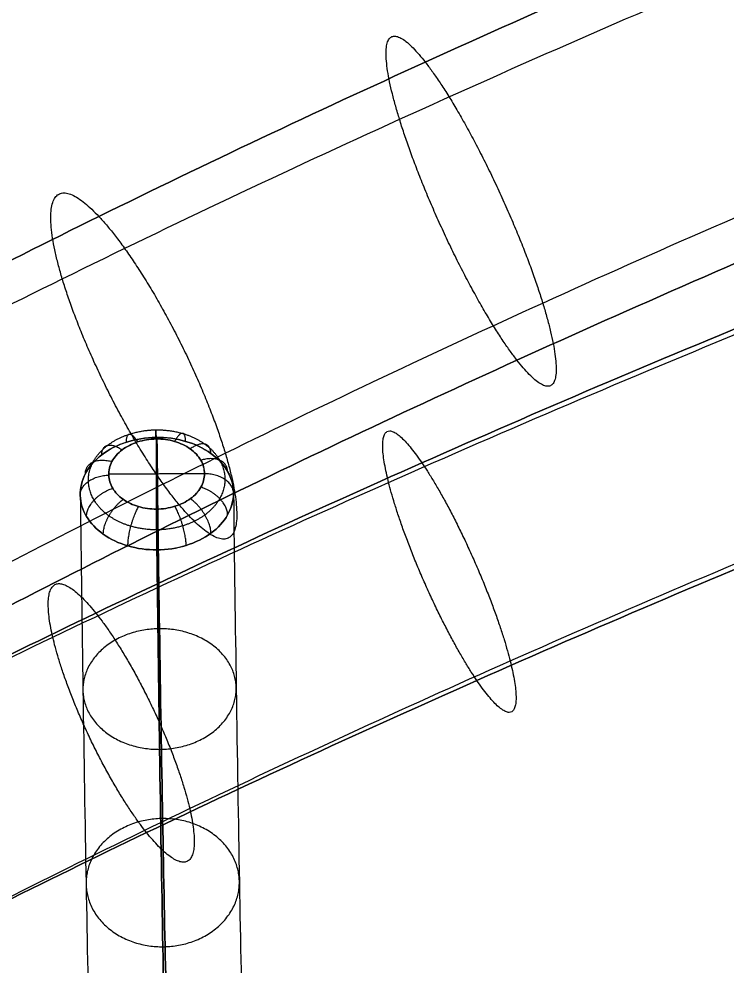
# Model space of a CAD drawing. Header units: millimetres. Extents: x -153 to 394, y -76 to 487.
# Drawn here: x -30.75 to -12.27, y 431.91 to 456.62 of the extents above; entities that cross this region are included whole.
import ezdxf

# ---------------------------------------------------------------- set-up
doc = ezdxf.new("R2010")
doc.units = ezdxf.units.MM
doc.layers.add('Livello 01', color=7, linetype='Continuous', true_color=0x000000)

msp = doc.modelspace()

# ---------------------------------------------------------------- linework, layer by layer
at = {"layer": 'Livello 01'}
for points, knots in [([(-80.697, 414.025, 735.647), (-79.512, 415.453, 737.754), (-76.959, 418.336, 741.832), (-72.546, 422.73, 747.514), (-67.522, 427.17, 752.727), (-62.102, 431.453, 757.252), (-56.344, 435.569, 761.165), (-50.302, 439.533, 764.536), (-43.674, 443.526, 767.547), (-36.436, 447.54, 770.195), (-28.56, 451.567, 772.476), (-20.019, 455.6, 774.39), (-10.787, 459.63, 775.934), (-4.348, 462.231, 776.693), (-1.013, 463.529, 777.015)], [0, 0, 0, 0, 8.540238, 17.048265, 25.610456, 34.320578, 42.086795, 50.106846, 58.443081, 67.156605, 76.306505, 85.949356, 96.138975, 106.926362, 106.926362, 106.926362, 106.926362]), ([(-1.013, 463.529, 777.015), (-4.348, 462.231, 776.693), (-10.787, 459.63, 775.934), (-20.019, 455.6, 774.39), (-28.56, 451.567, 772.476), (-36.436, 447.54, 770.195), (-43.674, 443.526, 767.547), (-50.302, 439.533, 764.536), (-56.344, 435.569, 761.165), (-62.102, 431.453, 757.252), (-67.522, 427.17, 752.727), (-72.546, 422.73, 747.514), (-76.959, 418.336, 741.832), (-79.512, 415.453, 737.754), (-80.697, 414.025, 735.647)], [-106.926362, -106.926362, -106.926362, -106.926362, -96.138975, -85.949356, -76.306505, -67.156605, -58.443081, -50.106846, -42.086795, -34.320578, -25.610456, -17.048265, -8.540238, 0, 0, 0, 0]), ([(-84.48, 410.288, 740.308), (-83.223, 411.801, 742.541), (-80.512, 414.864, 746.874), (-75.812, 419.543, 752.925), (-70.458, 424.276, 758.48), (-64.691, 428.833, 763.295), (-58.584, 433.198, 767.445), (-52.203, 437.383, 771.003), (-45.242, 441.576, 774.165), (-37.683, 445.768, 776.929), (-29.503, 449.95, 779.298), (-20.68, 454.116, 781.274), (-11.188, 458.259, 782.861), (-4.595, 460.922, 783.638), (-1.187, 462.248, 783.967)], [0, 0, 0, 0, 8.540238, 17.048265, 25.610456, 34.320578, 42.086795, 50.106846, 58.443081, 67.156605, 76.306505, 85.949356, 96.138975, 106.926362, 106.926362, 106.926362, 106.926362]), ([(-75.523, 409.218, 735.992), (-74.375, 410.6, 738.032), (-71.909, 413.385, 741.971), (-67.662, 417.613, 747.438), (-62.838, 421.876, 752.442), (-57.639, 425.986, 756.784), (-52.109, 429.938, 760.542), (-46.295, 433.752, 763.786), (-39.905, 437.602, 766.689), (-32.908, 441.483, 769.249), (-25.27, 445.389, 771.462), (-16.962, 449.312, 773.325), (-7.954, 453.244, 774.831), (-1.653, 455.789, 775.574), (1.614, 457.061, 775.89)], [0, 0, 0, 0, 8.540238, 17.048265, 25.610456, 34.320578, 42.086795, 50.106846, 58.443081, 67.156605, 76.306505, 85.949356, 96.138975, 106.926362, 106.926362, 106.926362, 106.926362]), ([(1.44, 455.781, 782.842), (-1.901, 454.48, 782.519), (-8.355, 451.873, 781.759), (-17.623, 447.828, 780.209), (-26.213, 443.772, 778.284), (-34.155, 439.711, 775.984), (-41.474, 435.653, 773.307), (-48.197, 431.603, 770.253), (-54.349, 427.567, 766.822), (-60.228, 423.366, 762.828), (-65.774, 418.982, 758.196), (-70.928, 414.427, 752.849), (-75.463, 409.913, 747.012), (-78.087, 406.949, 742.819), (-79.306, 405.481, 740.654)], [-106.926362, -106.926362, -106.926362, -106.926362, -96.138975, -85.949356, -76.306505, -67.156605, -58.443081, -50.106846, -42.086795, -34.320578, -25.610456, -17.048265, -8.540238, 0, 0, 0, 0]), ([(-79.306, 405.481, 740.654), (-78.087, 406.949, 742.819), (-75.463, 409.913, 747.012), (-70.928, 414.427, 752.849), (-65.774, 418.982, 758.196), (-60.228, 423.366, 762.828), (-54.349, 427.567, 766.822), (-48.197, 431.603, 770.253), (-41.474, 435.653, 773.307), (-34.155, 439.711, 775.984), (-26.213, 443.772, 778.284), (-17.623, 447.828, 780.209), (-8.355, 451.873, 781.759), (-1.901, 454.48, 782.519), (1.44, 455.781, 782.842)], [0, 0, 0, 0, 8.540238, 17.048265, 25.610456, 34.320578, 42.086795, 50.106846, 58.443081, 67.156605, 76.306505, 85.949356, 96.138975, 106.926362, 106.926362, 106.926362, 106.926362]), ([(-1.108, 452.871, 783.913), (-4.442, 451.606, 783.591), (-10.88, 449.072, 782.834), (-20.106, 445.147, 781.295), (-28.638, 441.221, 779.389), (-36.503, 437.302, 777.116), (-43.73, 433.397, 774.481), (-50.346, 429.513, 771.485), (-56.379, 425.658, 768.131), (-62.128, 421.655, 764.237), (-67.541, 417.489, 759.734), (-72.561, 413.168, 754.545), (-76.974, 408.889, 748.886), (-79.529, 406.08, 744.821), (-80.716, 404.688, 742.72)], [-106.538359, -106.538359, -106.538359, -106.538359, -95.763119, -85.589816, -75.967346, -66.841729, -58.156145, -49.851171, -41.865267, -34.135551, -25.469862, -16.953876, -8.492982, 0, 0, 0, 0]), ([(-80.716, 404.688, 742.72), (-79.529, 406.08, 744.821), (-76.974, 408.889, 748.886), (-72.561, 413.168, 754.545), (-67.541, 417.489, 759.734), (-62.128, 421.655, 764.237), (-56.379, 425.658, 768.131), (-50.346, 429.513, 771.485), (-43.73, 433.397, 774.481), (-36.503, 437.302, 777.116), (-28.638, 441.221, 779.389), (-20.106, 445.147, 781.295), (-10.88, 449.072, 782.834), (-4.442, 451.606, 783.591), (-1.108, 452.871, 783.913)], [0, 0, 0, 0, 8.492982, 16.953876, 25.469862, 34.135551, 41.865267, 49.851171, 58.156145, 66.841729, 75.967346, 85.589816, 95.763119, 106.538359, 106.538359, 106.538359, 106.538359]), ([(-84.328, 402.242, 746.321), (-83.081, 403.705, 748.531), (-80.391, 406.666, 752.817), (-75.73, 411.187, 758.801), (-70.422, 415.758, 764.293), (-64.705, 420.161, 769.053), (-58.649, 424.379, 773.157), (-52.317, 428.426, 776.679), (-45.403, 432.484, 779.811), (-37.889, 436.545, 782.552), (-29.751, 440.6, 784.903), (-20.964, 444.643, 786.866), (-11.503, 448.668, 788.444), (-4.928, 451.256, 789.216), (-1.528, 452.546, 789.545)], [0, 0, 0, 0, 8.492982, 16.953876, 25.469862, 34.135551, 41.865267, 49.851171, 58.156145, 66.841729, 75.967346, 85.589816, 95.763119, 106.538359, 106.538359, 106.538359, 106.538359]), ([(-77.103, 400.393, 743.425), (-75.94, 401.758, 745.487), (-73.441, 404.51, 749.473), (-69.132, 408.691, 755.008), (-64.236, 412.909, 760.077), (-58.96, 416.973, 764.474), (-53.352, 420.881, 768.277), (-47.459, 424.648, 771.557), (-40.989, 428.448, 774.49), (-33.911, 432.274, 777.074), (-26.194, 436.12, 779.304), (-17.808, 439.978, 781.179), (-8.725, 443.842, 782.695), (-2.378, 446.341, 783.441), (0.911, 447.589, 783.758)], [0, 0, 0, 0, 8.492982, 16.953876, 25.469862, 34.135551, 41.865267, 49.851171, 58.156145, 66.841729, 75.967346, 85.589816, 95.763119, 106.538359, 106.538359, 106.538359, 106.538359]), ([(-80.716, 397.946, 747.026), (-79.493, 399.383, 749.197), (-76.858, 402.286, 753.404), (-72.301, 406.711, 759.264), (-67.118, 411.178, 764.635), (-61.537, 415.479, 769.29), (-55.621, 419.602, 773.303), (-49.429, 423.562, 776.752), (-42.662, 427.535, 779.82), (-35.297, 431.517, 782.509), (-27.307, 435.499, 784.818), (-18.666, 439.475, 786.75), (-9.348, 443.438, 788.305), (-2.864, 445.991, 789.066), (0.491, 447.264, 789.39)], [0, 0, 0, 0, 8.492982, 16.953876, 25.469862, 34.135551, 41.865267, 49.851171, 58.156145, 66.841729, 75.967346, 85.589816, 95.763119, 106.538359, 106.538359, 106.538359, 106.538359]), ([(0.491, 447.264, 789.39), (-2.864, 445.991, 789.066), (-9.348, 443.438, 788.305), (-18.666, 439.475, 786.75), (-27.307, 435.499, 784.818), (-35.297, 431.517, 782.509), (-42.662, 427.535, 779.82), (-49.429, 423.562, 776.752), (-55.621, 419.602, 773.303), (-61.537, 415.479, 769.29), (-67.118, 411.178, 764.635), (-72.301, 406.711, 759.264), (-76.858, 402.286, 753.404), (-79.493, 399.383, 749.197), (-80.716, 397.946, 747.026)], [-106.538359, -106.538359, -106.538359, -106.538359, -95.763119, -85.589816, -75.967346, -66.841729, -58.156145, -49.851171, -41.865267, -34.135551, -25.469862, -16.953876, -8.492982, 0, 0, 0, 0]), ([(-27.151, 442.768, 783.027), (-27.409, 442.767, 783.025), (-27.667, 442.802, 782.989), (-27.905, 442.872, 782.922), (-28.144, 442.942, 782.854), (-28.364, 443.046, 782.755), (-28.733, 443.308, 782.508), (-28.882, 443.466, 782.36), (-28.985, 443.638, 782.199), (-29.088, 443.811, 782.037), (-29.145, 443.999, 781.863), (-29.151, 444.188, 781.688), (-29.157, 444.381, 781.508), (-29.111, 444.576, 781.328), (-28.919, 444.938, 780.995), (-28.774, 445.105, 780.842), (-28.407, 445.386, 780.586), (-28.186, 445.5, 780.483), (-27.701, 445.656, 780.344), (-27.438, 445.698, 780.308), (-27.174, 445.702, 780.308)], [-0.000022, -0.000022, -0.000022, -0.000022, 0.483196, 0.483196, 0.483196, 0.966403, 0.966403, 1.449616, 1.449616, 1.449616, 1.932818, 1.932818, 1.932818, 2.427857, 2.427857, 2.922902, 2.922902, 3.417949, 3.417949, 3.912997, 3.912997, 3.912997, 3.912997]), ([(-27.174, 445.702, 780.308), (-27.438, 445.698, 780.308), (-27.964, 445.613, 780.381), (-28.629, 445.272, 780.689), (-29.064, 444.771, 781.148), (-29.203, 444.191, 781.684), (-29.031, 443.623, 782.212), (-28.584, 443.15, 782.656), (-27.924, 442.838, 782.953), (-27.409, 442.767, 783.025), (-27.151, 442.768, 783.027)], [-3.912997, -3.912997, -3.912997, -3.912997, -3.418026, -2.923055, -2.428083, -1.933112, -1.449828, -0.966545, -0.483261, 0.000022, 0.000022, 0.000022, 0.000022]), ([(-27.172, 445.661, 781.364), (-27.337, 445.659, 781.364), (-27.501, 445.632, 781.387), (-27.804, 445.535, 781.474), (-27.943, 445.464, 781.538), (-28.172, 445.289, 781.699), (-28.262, 445.185, 781.795), (-28.382, 444.959, 782.003), (-28.411, 444.838, 782.116), (-28.407, 444.717, 782.229), (-28.403, 444.599, 782.339), (-28.368, 444.482, 782.448), (-28.239, 444.267, 782.65), (-28.146, 444.168, 782.743), (-27.916, 444.005, 782.898), (-27.778, 443.94, 782.96), (-27.48, 443.853, 783.045), (-27.319, 443.831, 783.067), (-27.158, 443.832, 783.068)], [-3.912997, -3.912997, -3.912997, -3.912997, -3.417952, -3.417952, -2.922907, -2.922907, -2.42786, -2.42786, -1.932817, -1.932817, -1.932817, -1.449612, -1.449612, -0.966397, -0.966397, -0.483193, -0.483193, 0.000022, 0.000022, 0.000022, 0.000022]), ([(-27.158, 443.832, 783.068), (-27.319, 443.831, 783.067), (-27.641, 443.875, 783.022), (-28.053, 444.07, 782.836), (-28.333, 444.365, 782.557), (-28.44, 444.719, 782.226), (-28.353, 445.08, 781.891), (-28.081, 445.393, 781.603), (-27.666, 445.605, 781.409), (-27.337, 445.659, 781.364), (-27.172, 445.661, 781.364)], [-0.000022, -0.000022, -0.000022, -0.000022, 0.483261, 0.966545, 1.449828, 1.933112, 2.428083, 2.923055, 3.418026, 3.912997, 3.912997, 3.912997, 3.912997]), ([(-27.151, 442.768, 783.027), (-26.89, 442.77, 783.028), (-26.367, 442.849, 782.961), (-25.702, 443.178, 782.664), (-25.257, 443.668, 782.215), (-25.099, 444.246, 781.681), (-25.256, 444.824, 781.143), (-25.706, 445.313, 780.685), (-26.381, 445.635, 780.379), (-26.91, 445.706, 780.307), (-27.174, 445.702, 780.308)], [-7.853867, -7.853867, -7.853867, -7.853867, -7.363647, -6.873427, -6.383207, -5.892987, -5.39799, -4.902992, -4.407995, -3.912997, -3.912997, -3.912997, -3.912997]), ([(-27.158, 443.832, 783.068), (-26.994, 443.833, 783.069), (-26.831, 443.857, 783.048), (-26.529, 443.951, 782.965), (-26.39, 444.019, 782.903), (-26.159, 444.189, 782.747), (-26.066, 444.291, 782.653), (-25.941, 444.513, 782.448), (-25.908, 444.632, 782.337), (-25.908, 444.752, 782.225), (-25.907, 444.872, 782.113), (-25.94, 444.993, 782), (-26.067, 445.215, 781.792), (-26.161, 445.317, 781.696), (-26.395, 445.485, 781.536), (-26.536, 445.552, 781.472), (-26.841, 445.641, 781.386), (-27.007, 445.663, 781.363), (-27.172, 445.661, 781.364)], [-7.853867, -7.853867, -7.853867, -7.853867, -7.363668, -7.363668, -6.873483, -6.873483, -6.383292, -6.383292, -5.893103, -5.893103, -5.893103, -5.398078, -5.398078, -4.90305, -4.90305, -4.408022, -4.408022, -3.912997, -3.912997, -3.912997, -3.912997]), ([(-27.172, 445.661, 781.364), (-27.007, 445.663, 781.363), (-26.676, 445.619, 781.408), (-26.255, 445.418, 781.6), (-25.973, 445.114, 781.888), (-25.875, 444.753, 782.225), (-25.974, 444.393, 782.559), (-26.252, 444.087, 782.84), (-26.668, 443.882, 783.027), (-26.994, 443.833, 783.069), (-27.158, 443.832, 783.068)], [3.912997, 3.912997, 3.912997, 3.912997, 4.407995, 4.902992, 5.39799, 5.892987, 6.383207, 6.873427, 7.363647, 7.853867, 7.853867, 7.853867, 7.853867]), ([(-27.151, 445.702, 780.308), (-26.895, 445.704, 780.309), (-26.638, 445.669, 780.345), (-26.401, 445.599, 780.412), (-26.156, 445.528, 780.481), (-25.931, 445.421, 780.583), (-25.556, 445.15, 780.838), (-25.406, 444.987, 780.991), (-25.203, 444.631, 781.323), (-25.151, 444.437, 781.503), (-25.151, 444.244, 781.683), (-25.152, 444.052, 781.86), (-25.204, 443.86, 782.037), (-25.405, 443.505, 782.364), (-25.554, 443.341, 782.514), (-25.924, 443.068, 782.763), (-26.145, 442.959, 782.862), (-26.387, 442.884, 782.928), (-26.628, 442.809, 782.995), (-26.89, 442.77, 783.028), (-27.151, 442.768, 783.027)], [3.926927, 3.926927, 3.926927, 3.926927, 4.407872, 4.407872, 4.407872, 4.902924, 4.902924, 5.397972, 5.397972, 5.893015, 5.893015, 5.893015, 6.383223, 6.383223, 6.873435, 6.873435, 7.363643, 7.363643, 7.363643, 7.853867, 7.853867, 7.853867, 7.853867]), ([(-26.824, 427.705, 752.667), (-26.855, 428.832, 755.25), (-26.916, 431.31, 760.329), (-27.002, 435.66, 767.611), (-27.081, 440.467, 774.297), (-27.129, 443.964, 778.414), (-27.151, 445.702, 780.308)], [-33.160335, -33.160335, -33.160335, -33.160335, -24.699201, -16.20767, -7.71614, 0, 0, 0, 0]), ([(-27.151, 445.702, 780.308), (-27.129, 443.964, 778.414), (-27.081, 440.467, 774.297), (-27.002, 435.66, 767.611), (-26.916, 431.31, 760.329), (-26.855, 428.832, 755.25), (-26.824, 427.705, 752.667)], [0, 0, 0, 0, 7.71614, 16.20767, 24.699201, 33.160335, 33.160335, 33.160335, 33.160335]), ([(-29.151, 444.223, 781.655), (-29.129, 442.448, 779.721), (-29.079, 438.878, 775.518), (-28.999, 433.973, 768.695), (-28.911, 429.535, 761.266), (-28.849, 427.007, 756.085), (-28.818, 425.857, 753.45)], [0.750089, 0.750089, 0.750089, 0.750089, 8.623911, 17.278803, 25.933696, 34.557607, 34.557607, 34.557607, 34.557607]), ([(-25.151, 444.247, 781.68), (-25.129, 442.472, 779.747), (-25.08, 438.903, 775.545), (-24.999, 434, 768.725), (-24.911, 429.564, 761.299), (-24.849, 427.037, 756.119), (-24.818, 425.887, 753.485)], [0.750185, 0.750185, 0.750185, 0.750185, 8.623911, 17.278803, 25.933696, 34.557607, 34.557607, 34.557607, 34.557607]), ([(-27.151, 442.768, 783.027), (-27.128, 440.956, 781.053), (-27.078, 437.314, 776.767), (-26.996, 432.313, 769.809), (-26.906, 427.789, 762.236), (-26.843, 425.212, 756.954), (-26.811, 424.039, 754.268)], [-34.504083, -34.504083, -34.504083, -34.504083, -26.460874, -17.630045, -8.799217, 0, 0, 0, 0]), ([(-26.811, 424.039, 754.268), (-26.843, 425.212, 756.954), (-26.906, 427.789, 762.236), (-26.996, 432.313, 769.809), (-27.078, 437.314, 776.767), (-27.128, 440.956, 781.053), (-27.151, 442.768, 783.027)], [0, 0, 0, 0, 8.799217, 17.630045, 26.460874, 34.504083, 34.504083, 34.504083, 34.504083])]:
    msp.add_open_spline(points, degree=3, knots=knots, dxfattribs=at)
for points, weights, degree, knots in [([(-17.755, 447.715, 780.098), (-19.624, 450.111, 784.069), (-20.82, 453.998, 781.16), (-22.017, 457.885, 778.252), (-20.148, 455.488, 774.281)], [1, 0.707106781187, 1, 0.707106781187, 1], 2, [15.707963, 15.707963, 15.707963, 23.561945, 23.561945, 31.415927, 31.415927, 31.415927]), ([(-20.148, 455.488, 774.281), (-18.28, 453.092, 770.31), (-17.084, 449.205, 773.219), (-15.887, 445.318, 776.128), (-17.755, 447.715, 780.098)], [1, 0.707106781187, 1, 0.707106781187, 1], 2, [0, 0, 0, 7.853982, 7.853982, 15.707963, 15.707963, 15.707963]), ([(-26.321, 443.665, 778.166), (-28.447, 445.94, 782.079), (-29.618, 449.838, 779.176), (-30.79, 453.737, 776.273), (-28.664, 451.463, 772.36)], [1, 0.707106781187, 1, 0.707106781187, 1], 2, [15.707963, 15.707963, 15.707963, 23.561945, 23.561945, 31.415927, 31.415927, 31.415927]), ([(-28.664, 451.463, 772.36), (-26.538, 449.188, 768.448), (-25.367, 445.289, 771.351), (-24.196, 441.39, 774.254), (-26.321, 443.665, 778.166)], [1, 0.707106781187, 1, 0.707106781187, 1], 2, [0, 0, 0, 7.853982, 7.853982, 15.707963, 15.707963, 15.707963]), ([(-27.156, 443.291, 783.269), (-27.386, 443.29, 783.267), (-27.845, 443.353, 783.203), (-28.432, 443.632, 782.937), (-28.83, 444.053, 782.541), (-28.982, 444.558, 782.07), (-28.858, 445.073, 781.593), (-28.47, 445.518, 781.183), (-27.879, 445.82, 780.909), (-27.41, 445.896, 780.844), (-27.176, 445.899, 780.844)], [0.852268723397, 0.85226721663, 0.852328537991, 0.852599924511, 0.853012971985, 0.853512814312, 0.854027687407, 0.854476813153, 0.854784295525, 0.854861479424, 0.854864950641], 3, [-0.000022, -0.000022, -0.000022, -0.000022, 0.483261, 0.966545, 1.449828, 1.933112, 2.428083, 2.923055, 3.418026, 3.912997, 3.912997, 3.912997, 3.912997]), ([(-27.176, 445.899, 780.844), (-26.941, 445.902, 780.844), (-26.471, 445.84, 780.907), (-25.871, 445.554, 781.18), (-25.469, 445.12, 781.588), (-25.329, 444.606, 782.068), (-25.469, 444.092, 782.544), (-25.865, 443.657, 782.944), (-26.457, 443.363, 783.21), (-26.923, 443.293, 783.27), (-27.156, 443.291, 783.269)], [0.854864950641, 0.85486842204, 0.854805115937, 0.854515015123, 0.854077074248, 0.853563132878, 0.853053915242, 0.852625474262, 0.85233902348, 0.852270081177, 0.852268723397], 3, [3.912997, 3.912997, 3.912997, 3.912997, 4.407995, 4.902992, 5.39799, 5.892987, 6.383207, 6.873427, 7.363647, 7.853867, 7.853867, 7.853867, 7.853867]), ([(-18.802, 439.362, 786.639), (-20.388, 441.691, 789.479), (-21.105, 444.528, 786.753), (-21.822, 447.366, 784.026), (-20.236, 445.038, 781.186)], [1, 0.707106781187, 1, 0.707106781187, 1], 2, [0, 0, 0, 6.283185, 6.283185, 12.566371, 12.566371, 12.566371]), ([(-20.236, 445.038, 781.186), (-18.651, 442.71, 778.346), (-17.934, 439.872, 781.072), (-17.217, 437.034, 783.799), (-18.802, 439.362, 786.639)], [1, 0.707106781187, 1, 0.707106781187, 1], 2, [12.566371, 12.566371, 12.566371, 18.849556, 18.849556, 25.132741, 25.132741, 25.132741]), ([(-27.418, 435.393, 784.699), (-29.204, 437.628, 787.494), (-29.866, 440.491, 784.781), (-30.529, 443.354, 782.067), (-28.743, 441.119, 779.272)], [1, 0.707106781187, 1, 0.707106781187, 1], 2, [0, 0, 0, 6.283185, 6.283185, 12.566371, 12.566371, 12.566371]), ([(-28.743, 441.119, 779.272), (-26.958, 438.883, 776.477), (-26.295, 436.02, 779.191), (-25.632, 433.157, 781.904), (-27.418, 435.393, 784.699)], [1, 0.707106781187, 1, 0.707106781187, 1], 2, [12.566371, 12.566371, 12.566371, 18.849556, 18.849556, 25.132741, 25.132741, 25.132741]), ([(-27.083, 440.712, 774.433), (-29.082, 440.699, 774.419), (-29.081, 439.126, 775.654), (-29.079, 437.553, 776.889), (-27.08, 437.566, 776.903)], [1.00000000144, 0.707106780465, 1, 0.707106781187, 1], 2, [6.283185, 6.283185, 6.283185, 9.424778, 9.424778, 12.566371, 12.566371, 12.566371]), ([(-27.08, 437.566, 776.903), (-25.08, 437.578, 776.917), (-25.081, 439.151, 775.682), (-25.083, 440.724, 774.446), (-27.083, 440.712, 774.433)], [1, 0.707106781187, 1, 0.707106781909, 0.999999998555], 2, [0, 0, 0, 3.141593, 3.141593, 6.283185, 6.283185, 6.283185]), ([(-27.001, 435.761, 767.545), (-29.001, 435.747, 767.53), (-28.998, 434.075, 768.628), (-28.995, 432.403, 769.726), (-26.995, 432.417, 769.74)], [1.00000000096, 0.707106780706, 1, 0.707106781187, 1], 2, [6.283185, 6.283185, 6.283185, 9.424778, 9.424778, 12.566371, 12.566371, 12.566371]), ([(-26.995, 432.417, 769.74), (-24.995, 432.43, 769.755), (-24.998, 434.102, 768.658), (-25.001, 435.774, 767.56), (-27.001, 435.761, 767.545)], [1, 0.707106781187, 1, 0.707106781668, 0.999999999037], 2, [0, 0, 0, 3.141593, 3.141593, 6.283185, 6.283185, 6.283185])]:
    msp.add_rational_spline(points, weights, degree=degree, knots=knots, dxfattribs=at)
for points, weights in [([(-27.174, 445.702, 780.308), (-27.18, 446.205, 780.856), (-27.172, 445.661, 781.364)], [1, 0.709729901281, 1]), ([(-27.172, 445.661, 781.364), (-27.18, 446.205, 780.856), (-27.174, 445.702, 780.308)], [1, 0.709729901281, 1]), ([(-27.943, 445.578, 780.414), (-27.948, 446.082, 780.962), (-27.653, 445.583, 781.43)], [1, 0.709504688875, 1]), ([(-26.401, 445.599, 780.412), (-26.409, 446.104, 780.96), (-26.688, 445.597, 781.429)], [1, 0.709545184654, 1]), ([(-28.59, 445.246, 780.714), (-28.594, 445.752, 781.262), (-28.057, 445.376, 781.618)], [1, 0.708906411847, 1]), ([(-25.744, 445.285, 780.71), (-25.753, 445.792, 781.258), (-26.278, 445.401, 781.616)], [1, 0.708980750226, 1]), ([(-25.305, 444.809, 781.157), (-25.313, 445.318, 781.705), (-26.004, 445.104, 781.896)], [1, 0.708128262071, 1]), ([(-29.015, 444.757, 781.162), (-29.019, 445.267, 781.709), (-28.322, 445.072, 781.899)], [1, 0.708032097463, 1]), ([(-29.151, 444.188, 781.688), (-29.157, 444.699, 782.236), (-28.407, 444.717, 782.229)], [1, 0.707021210553, 1]), ([(-25.151, 444.244, 781.683), (-25.158, 444.755, 782.231), (-25.908, 444.752, 782.225)], [1, 0.707123981446, 1]), ([(-25.305, 443.682, 782.201), (-25.309, 444.195, 782.752), (-26.004, 444.402, 782.55)], [1, 0.706134206416, 1]), ([(-28.985, 443.638, 782.199), (-28.993, 444.151, 782.75), (-28.304, 444.374, 782.549)], [1, 0.706053543199, 1]), ([(-28.548, 443.177, 782.631), (-28.557, 443.689, 783.185), (-28.031, 444.087, 782.82)], [1, 0.70524706934, 1]), ([(-27.905, 442.872, 782.922), (-27.914, 443.383, 783.477), (-27.629, 443.897, 783.002)], [1, 0.704716877475, 1]), ([(-26.387, 442.884, 782.928), (-26.391, 443.395, 783.484), (-26.68, 443.904, 783.006)], [1, 0.704739059402, 1]), ([(-25.739, 443.205, 782.638), (-25.742, 443.717, 783.192), (-26.275, 444.104, 782.825)], [1, 0.70529827859, 1]), ([(-27.158, 443.832, 783.068), (-27.158, 443.279, 783.583), (-27.151, 442.768, 783.027)], [1, 0.704537446794, 1]), ([(-27.151, 442.768, 783.027), (-27.158, 443.279, 783.583), (-27.158, 443.832, 783.068)], [1, 0.704537446794, 1])]:
    msp.add_rational_spline(points, weights, degree=2, dxfattribs=at)
for points, degree in [([(-27.174, 445.702, 780.308), (-27.166, 445.702, 780.308), (-27.159, 445.702, 780.308), (-27.151, 445.702, 780.308)], 3), ([(-27.159, 443.832, 783.068), (-27.159, 444.746, 782.216), (-27.159, 445.661, 781.364)], 2), ([(-25.908, 444.754, 782.224), (-27.158, 444.747, 782.216), (-28.408, 444.739, 782.208)], 2)]:
    msp.add_open_spline(points, degree=degree, dxfattribs=at)

doc.saveas('drawing.dxf')
